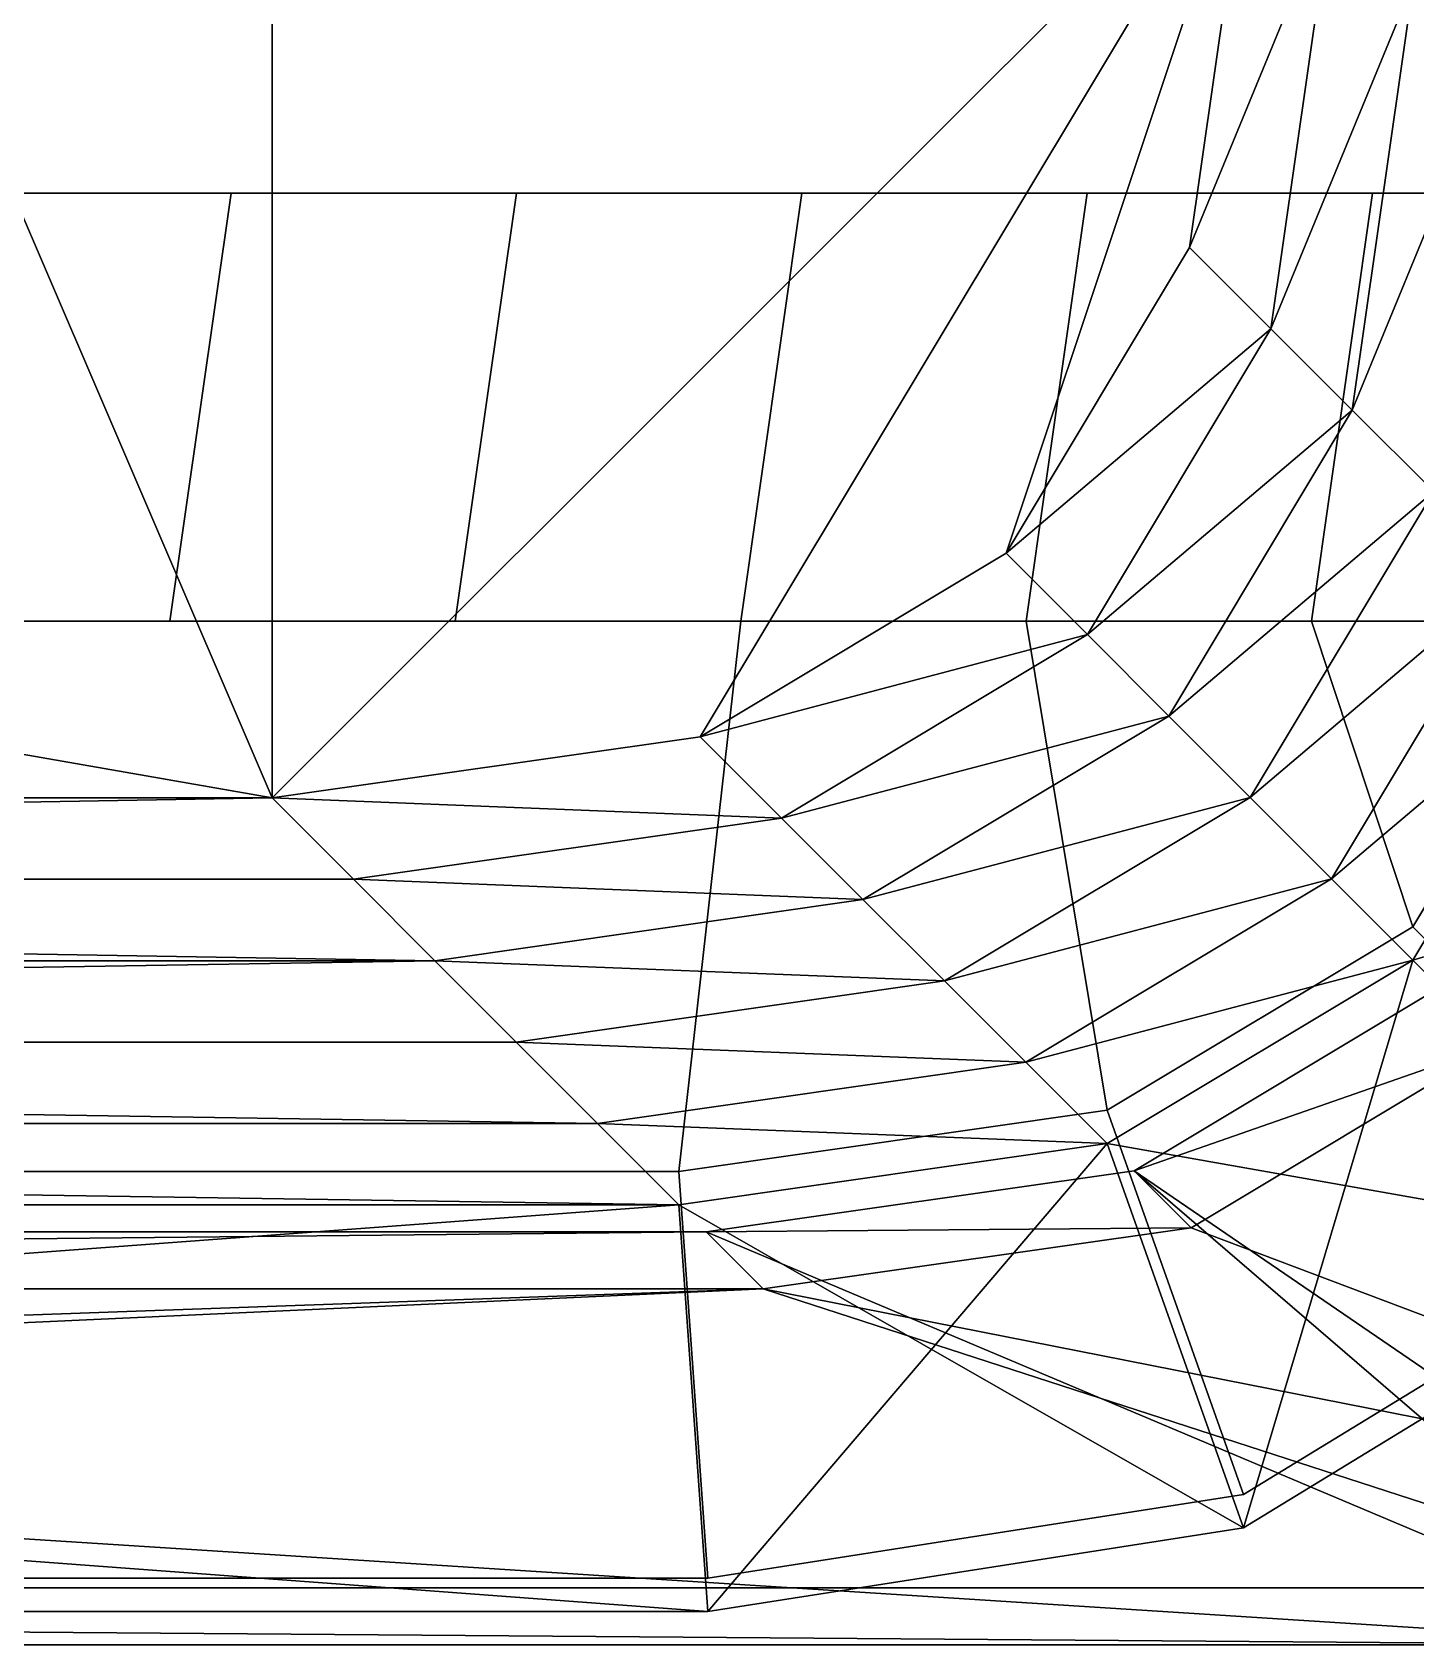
# Model space of a CAD drawing. Extents: x 0 to 153, y -230 to 0.
# Drawn here: x 114.69 to 140.19, y -229.73 to -200.01 of the extents above; entities that cross this region are included whole.
import ezdxf

# ---------------------------------------------------------------- set-up
doc = ezdxf.new("R2010")
doc.units = 0
doc.layers.add('LIXEIRA', color=141, linetype='CONTINUOUS')

msp = doc.modelspace()

# ---------------------------------------------------------------- linework, layer by layer
at = {"layer": 'LIXEIRA', "linetype": 'CONTINUOUS'}
for p, q in [((86.791, -202.97, 225.67), (144.645, -202.97, 225.67)), ((139.391, -202.97, 220), (144.645, -202.97, 220)), ((139.391, -202.97, 220), (139.391, -202.97, 225.67)), ((85.664, -210.861, 225.67), (143.517, -210.861, 225.67)), ((138.264, -210.861, 220), (143.517, -210.861, 220)), ((138.264, -210.861, 220), (138.264, -210.861, 225.67)), ((143.517, -210.861, 220), (140.135, -216.498, 220)), ((140.135, -216.498, 225.665), (143.517, -210.861, 225.665)), ((140.135, -216.498, 220), (134.498, -219.88, 220)), ((134.498, -219.88, 225.665), (140.135, -216.498, 225.665)), ((140.135, -216.498, 220), (140.135, -216.498, 225.665)), ((145.45, -221.813, 220), (140.135, -216.498, 220)), ((145.45, -221.813, 225.665), (140.135, -216.498, 225.665)), ((134.498, -219.88, 220), (126.606, -221.008, 220)), ((126.606, -221.008, 225.665), (134.498, -219.88, 225.665)), ((134.498, -219.88, 220), (134.498, -219.88, 225.665)), ((137.013, -226.964, 220), (134.498, -219.88, 220)), ((126.606, -221.008, 220), (26.394, -221.008, 220)), ((126.606, -221.008, 225.665), (26.394, -221.008, 225.665)), ((127.139, -228.505, 220), (126.606, -221.008, 220)), ((126.606, -221.008, 220), (126.606, -221.008, 225.665)), ((145.45, -221.813, 225.665), (137.013, -226.964, 225.665)), ((145.45, -221.813, 220), (137.013, -226.964, 220)), ((137.013, -226.964, 220), (127.139, -228.505, 220)), ((137.013, -226.964, 225.665), (137.013, -226.964, 220)), ((127.139, -228.505, 220), (25.861, -228.505, 220)), ((127.139, -228.505, 225.665), (25.861, -228.505, 225.665)), ((127.139, -228.505, 220), (127.139, -228.505, 225.665))]:
    msp.add_line(p, q, dxfattribs=at)
at = {"layer": 'LIXEIRA', "linetype": 'CONTINUOUS', "extrusion": (0, -1, 3e-16)}
for p, q in [((113.091, -202.97, 220), (118.351, -202.97, 220)), ((118.351, -202.97, 220), (123.611, -202.97, 220)), ((118.351, -202.97, 220), (118.351, -202.97, 225.67)), ((123.611, -202.97, 220), (128.871, -202.97, 220)), ((123.611, -202.97, 220), (123.611, -202.97, 225.67)), ((128.871, -202.97, 220), (134.131, -202.97, 220)), ((128.871, -202.97, 220), (128.871, -202.97, 225.67)), ((134.131, -202.97, 220), (139.391, -202.97, 220)), ((134.131, -202.97, 220), (134.131, -202.97, 225.67)), ((144.645, -202.97, 220), (139.385, -202.97, 220)), ((111.964, -210.861, 220), (117.224, -210.861, 220)), ((117.224, -210.861, 220), (122.484, -210.861, 220)), ((117.224, -210.861, 220), (117.224, -210.861, 225.67)), ((122.484, -210.861, 220), (127.744, -210.861, 220)), ((122.484, -210.861, 220), (122.484, -210.861, 225.67)), ((127.744, -210.861, 220), (133.004, -210.861, 220)), ((127.744, -210.861, 220), (127.744, -210.861, 225.67)), ((133.004, -210.861, 220), (138.264, -210.861, 220)), ((133.004, -210.861, 220), (133.004, -210.861, 225.67)), ((143.517, -210.861, 220), (138.257, -210.861, 220))]:
    msp.add_line(p, q, dxfattribs=at)
at = {"layer": 'LIXEIRA'}
for points in [[(15.855, -196.083, 0), (119.106, -214.122, 0), (33.894, -15.344, 0), (15.855, -196.083, 0)], [(15.855, -196.083, 0), (33.894, -15.344, 0), (119.106, -214.122, 0), (15.855, -196.083, 0)], [(33.894, -15.344, 0), (119.106, -214.122, 0), (119.106, -15.344, 0), (33.894, -15.344, 0)], [(33.894, -15.344, 0), (119.106, -15.344, 0), (119.106, -214.122, 0), (33.894, -15.344, 0)], [(119.106, -214.122, 0), (137.145, -196.083, 0), (119.106, -15.344, 0), (119.106, -214.122, 0)], [(119.106, -214.122, 0), (119.106, -15.344, 0), (137.145, -196.083, 0), (119.106, -214.122, 0)], [(141.644, -200.583, 60.823), (141.644, -28.883, 60.823), (140.145, -199.083, 59.916), (141.644, -200.583, 60.823)], [(141.644, -200.583, 60.823), (140.145, -199.083, 59.916), (141.644, -28.883, 60.823), (141.644, -200.583, 60.823)], [(33.894, -214.122, 0), (119.106, -214.122, 0), (15.855, -196.083, 0), (33.894, -214.122, 0)], [(33.894, -214.122, 0), (15.855, -196.083, 0), (119.106, -214.122, 0), (33.894, -214.122, 0)], [(126.998, -212.994, 0), (137.145, -196.083, 0), (119.106, -214.122, 0), (126.998, -212.994, 0)], [(126.998, -212.994, 0), (119.106, -214.122, 0), (137.145, -196.083, 0), (126.998, -212.994, 0)], [(132.635, -209.612, 0), (137.145, -196.083, 0), (126.998, -212.994, 0), (132.635, -209.612, 0)], [(132.635, -209.612, 0), (126.998, -212.994, 0), (137.145, -196.083, 0), (132.635, -209.612, 0)], [(136.017, -203.975, 0), (137.145, -196.083, 0), (132.635, -209.612, 0), (136.017, -203.975, 0)], [(136.017, -203.975, 0), (132.635, -209.612, 0), (137.145, -196.083, 0), (136.017, -203.975, 0)], [(137.145, -196.083, 0), (136.017, -203.975, 0), (137.145, -196.083, 19.401), (137.145, -196.083, 0)], [(136.017, -203.975, 19.401), (137.145, -196.083, 19.401), (136.017, -203.975, 0), (136.017, -203.975, 19.401)], [(137.145, -196.083, 19.401), (136.017, -203.975, 19.401), (138.645, -197.583, 20.308), (137.145, -196.083, 19.401)], [(137.145, -196.083, 0), (137.145, -196.083, 19.401), (136.017, -203.975, 0), (137.145, -196.083, 0)], [(136.017, -203.975, 19.401), (136.017, -203.975, 0), (137.145, -196.083, 19.401), (136.017, -203.975, 19.401)], [(137.145, -196.083, 19.401), (138.645, -197.583, 20.308), (136.017, -203.975, 19.401), (137.145, -196.083, 19.401)], [(137.517, -205.475, 20.308), (138.645, -197.583, 20.308), (136.017, -203.975, 19.401), (137.517, -205.475, 20.308)], [(137.517, -205.475, 20.308), (136.017, -203.975, 19.401), (138.645, -197.583, 20.308), (137.517, -205.475, 20.308)], [(138.645, -197.583, 20.308), (137.517, -205.475, 20.308), (138.645, -197.583, 39.658), (138.645, -197.583, 20.308)], [(137.517, -205.475, 39.658), (138.645, -197.583, 39.658), (137.517, -205.475, 20.308), (137.517, -205.475, 39.658)], [(138.645, -197.583, 39.658), (137.517, -205.475, 39.658), (140.145, -199.083, 40.566), (138.645, -197.583, 39.658)], [(138.645, -197.583, 20.308), (138.645, -197.583, 39.658), (137.517, -205.475, 20.308), (138.645, -197.583, 20.308)], [(137.517, -205.475, 39.658), (137.517, -205.475, 20.308), (138.645, -197.583, 39.658), (137.517, -205.475, 39.658)], [(138.645, -197.583, 39.658), (140.145, -199.083, 40.566), (137.517, -205.475, 39.658), (138.645, -197.583, 39.658)], [(139.017, -206.975, 40.566), (140.145, -199.083, 40.566), (137.517, -205.475, 39.658), (139.017, -206.975, 40.566)], [(139.017, -206.975, 40.566), (137.517, -205.475, 39.658), (140.145, -199.083, 40.566), (139.017, -206.975, 40.566)], [(140.145, -199.083, 40.566), (139.017, -206.975, 40.566), (140.145, -199.083, 59.916), (140.145, -199.083, 40.566)], [(139.017, -206.975, 59.916), (140.145, -199.083, 59.916), (139.017, -206.975, 40.566), (139.017, -206.975, 59.916)], [(140.145, -199.083, 59.916), (139.017, -206.975, 59.916), (141.644, -200.583, 60.823), (140.145, -199.083, 59.916)], [(140.145, -199.083, 40.566), (140.145, -199.083, 59.916), (139.017, -206.975, 40.566), (140.145, -199.083, 40.566)], [(139.017, -206.975, 59.916), (139.017, -206.975, 40.566), (140.145, -199.083, 59.916), (139.017, -206.975, 59.916)], [(140.145, -199.083, 59.916), (141.644, -200.583, 60.823), (139.017, -206.975, 59.916), (140.145, -199.083, 59.916)], [(140.517, -208.475, 60.823), (141.644, -200.583, 60.823), (139.017, -206.975, 59.916), (140.517, -208.475, 60.823)], [(140.517, -208.475, 60.823), (139.017, -206.975, 59.916), (141.644, -200.583, 60.823), (140.517, -208.475, 60.823)], [(136.017, -203.975, 0), (132.635, -209.612, 0), (136.017, -203.975, 19.401), (136.017, -203.975, 0)], [(132.635, -209.612, 19.401), (136.017, -203.975, 19.401), (132.635, -209.612, 0), (132.635, -209.612, 19.401)], [(136.017, -203.975, 19.401), (132.635, -209.612, 19.401), (137.517, -205.475, 20.308), (136.017, -203.975, 19.401)], [(136.017, -203.975, 0), (136.017, -203.975, 19.401), (132.635, -209.612, 0), (136.017, -203.975, 0)], [(132.635, -209.612, 19.401), (132.635, -209.612, 0), (136.017, -203.975, 19.401), (132.635, -209.612, 19.401)], [(136.017, -203.975, 19.401), (137.517, -205.475, 20.308), (132.635, -209.612, 19.401), (136.017, -203.975, 19.401)], [(134.135, -211.112, 20.308), (137.517, -205.475, 20.308), (132.635, -209.612, 19.401), (134.135, -211.112, 20.308)], [(134.135, -211.112, 20.308), (132.635, -209.612, 19.401), (137.517, -205.475, 20.308), (134.135, -211.112, 20.308)], [(137.517, -205.475, 20.308), (134.135, -211.112, 20.308), (137.517, -205.475, 39.658), (137.517, -205.475, 20.308)], [(134.135, -211.112, 39.658), (137.517, -205.475, 39.658), (134.135, -211.112, 20.308), (134.135, -211.112, 39.658)], [(137.517, -205.475, 39.658), (134.135, -211.112, 39.658), (139.017, -206.975, 40.566), (137.517, -205.475, 39.658)], [(137.517, -205.475, 20.308), (137.517, -205.475, 39.658), (134.135, -211.112, 20.308), (137.517, -205.475, 20.308)], [(134.135, -211.112, 39.658), (134.135, -211.112, 20.308), (137.517, -205.475, 39.658), (134.135, -211.112, 39.658)], [(137.517, -205.475, 39.658), (139.017, -206.975, 40.566), (134.135, -211.112, 39.658), (137.517, -205.475, 39.658)], [(135.635, -212.612, 40.566), (139.017, -206.975, 40.566), (134.135, -211.112, 39.658), (135.635, -212.612, 40.566)], [(135.635, -212.612, 40.566), (134.135, -211.112, 39.658), (139.017, -206.975, 40.566), (135.635, -212.612, 40.566)], [(139.017, -206.975, 40.566), (135.635, -212.612, 40.566), (139.017, -206.975, 59.916), (139.017, -206.975, 40.566)], [(135.635, -212.612, 59.916), (139.017, -206.975, 59.916), (135.635, -212.612, 40.566), (135.635, -212.612, 59.916)], [(139.017, -206.975, 59.916), (135.635, -212.612, 59.916), (140.517, -208.475, 60.823), (139.017, -206.975, 59.916)], [(139.017, -206.975, 40.566), (139.017, -206.975, 59.916), (135.635, -212.612, 40.566), (139.017, -206.975, 40.566)], [(135.635, -212.612, 59.916), (135.635, -212.612, 40.566), (139.017, -206.975, 59.916), (135.635, -212.612, 59.916)], [(139.017, -206.975, 59.916), (140.517, -208.475, 60.823), (135.635, -212.612, 59.916), (139.017, -206.975, 59.916)], [(137.135, -214.112, 60.823), (140.517, -208.475, 60.823), (135.635, -212.612, 59.916), (137.135, -214.112, 60.823)], [(137.135, -214.112, 60.823), (135.635, -212.612, 59.916), (140.517, -208.475, 60.823), (137.135, -214.112, 60.823)], [(140.517, -208.475, 60.823), (137.135, -214.112, 60.823), (140.517, -208.475, 80.173), (140.517, -208.475, 60.823)], [(137.135, -214.112, 80.173), (140.517, -208.475, 80.173), (137.135, -214.112, 60.823), (137.135, -214.112, 80.173)], [(140.517, -208.475, 80.173), (137.135, -214.112, 80.173), (142.017, -209.975, 81.08), (140.517, -208.475, 80.173)], [(140.517, -208.475, 60.823), (140.517, -208.475, 80.173), (137.135, -214.112, 60.823), (140.517, -208.475, 60.823)], [(137.135, -214.112, 80.173), (137.135, -214.112, 60.823), (140.517, -208.475, 80.173), (137.135, -214.112, 80.173)], [(140.517, -208.475, 80.173), (142.017, -209.975, 81.08), (137.135, -214.112, 80.173), (140.517, -208.475, 80.173)], [(132.635, -209.612, 0), (126.998, -212.994, 0), (132.635, -209.612, 19.401), (132.635, -209.612, 0)], [(126.998, -212.994, 19.401), (132.635, -209.612, 19.401), (126.998, -212.994, 0), (126.998, -212.994, 19.401)], [(132.635, -209.612, 19.401), (126.998, -212.994, 19.401), (134.135, -211.112, 20.308), (132.635, -209.612, 19.401)], [(132.635, -209.612, 0), (132.635, -209.612, 19.401), (126.998, -212.994, 0), (132.635, -209.612, 0)], [(126.998, -212.994, 19.401), (126.998, -212.994, 0), (132.635, -209.612, 19.401), (126.998, -212.994, 19.401)], [(132.635, -209.612, 19.401), (134.135, -211.112, 20.308), (126.998, -212.994, 19.401), (132.635, -209.612, 19.401)], [(138.635, -215.612, 81.08), (142.017, -209.975, 81.08), (137.135, -214.112, 80.173), (138.635, -215.612, 81.08)], [(138.635, -215.612, 81.08), (137.135, -214.112, 80.173), (142.017, -209.975, 81.08), (138.635, -215.612, 81.08)], [(142.017, -209.975, 81.08), (138.635, -215.612, 81.08), (142.017, -209.975, 100.43), (142.017, -209.975, 81.08)], [(138.635, -215.612, 100.43), (142.017, -209.975, 100.43), (138.635, -215.612, 81.08), (138.635, -215.612, 100.43)], [(142.017, -209.975, 100.43), (138.635, -215.612, 100.43), (143.517, -211.475, 101.338), (142.017, -209.975, 100.43)], [(142.017, -209.975, 81.08), (142.017, -209.975, 100.43), (138.635, -215.612, 81.08), (142.017, -209.975, 81.08)], [(138.635, -215.612, 100.43), (138.635, -215.612, 81.08), (142.017, -209.975, 100.43), (138.635, -215.612, 100.43)], [(142.017, -209.975, 100.43), (143.517, -211.475, 101.338), (138.635, -215.612, 100.43), (142.017, -209.975, 100.43)], [(128.498, -214.494, 20.308), (134.135, -211.112, 20.308), (126.998, -212.994, 19.401), (128.498, -214.494, 20.308)], [(128.498, -214.494, 20.308), (126.998, -212.994, 19.401), (134.135, -211.112, 20.308), (128.498, -214.494, 20.308)], [(134.135, -211.112, 20.308), (128.498, -214.494, 20.308), (134.135, -211.112, 39.658), (134.135, -211.112, 20.308)], [(128.498, -214.494, 39.658), (134.135, -211.112, 39.658), (128.498, -214.494, 20.308), (128.498, -214.494, 39.658)], [(134.135, -211.112, 39.658), (128.498, -214.494, 39.658), (135.635, -212.612, 40.566), (134.135, -211.112, 39.658)], [(134.135, -211.112, 20.308), (134.135, -211.112, 39.658), (128.498, -214.494, 20.308), (134.135, -211.112, 20.308)], [(128.498, -214.494, 39.658), (128.498, -214.494, 20.308), (134.135, -211.112, 39.658), (128.498, -214.494, 39.658)], [(134.135, -211.112, 39.658), (135.635, -212.612, 40.566), (128.498, -214.494, 39.658), (134.135, -211.112, 39.658)], [(140.135, -217.112, 101.338), (143.517, -211.475, 101.338), (138.635, -215.612, 100.43), (140.135, -217.112, 101.338)], [(140.135, -217.112, 101.338), (138.635, -215.612, 100.43), (143.517, -211.475, 101.338), (140.135, -217.112, 101.338)], [(143.517, -211.475, 209.488), (140.135, -217.112, 209.488), (145.45, -222.427, 209.488), (143.517, -211.475, 209.488)], [(140.135, -217.112, 203.823), (143.517, -211.475, 203.823), (150.6, -213.99, 203.823), (140.135, -217.112, 203.823)], [(143.517, -211.475, 101.338), (140.135, -217.112, 101.338), (143.517, -211.475, 220.431), (143.517, -211.475, 101.338)], [(140.135, -217.112, 220.431), (143.517, -211.475, 220.431), (140.135, -217.112, 101.338), (140.135, -217.112, 220.431)], [(143.517, -211.475, 101.338), (143.517, -211.475, 220.431), (140.135, -217.112, 101.338), (143.517, -211.475, 101.338)], [(140.135, -217.112, 220.431), (140.135, -217.112, 101.338), (143.517, -211.475, 220.431), (140.135, -217.112, 220.431)], [(129.998, -215.994, 40.566), (135.635, -212.612, 40.566), (128.498, -214.494, 39.658), (129.998, -215.994, 40.566)], [(129.998, -215.994, 40.566), (128.498, -214.494, 39.658), (135.635, -212.612, 40.566), (129.998, -215.994, 40.566)], [(135.635, -212.612, 40.566), (129.998, -215.994, 40.566), (135.635, -212.612, 59.916), (135.635, -212.612, 40.566)], [(129.998, -215.994, 59.916), (135.635, -212.612, 59.916), (129.998, -215.994, 40.566), (129.998, -215.994, 59.916)], [(135.635, -212.612, 59.916), (129.998, -215.994, 59.916), (137.135, -214.112, 60.823), (135.635, -212.612, 59.916)], [(135.635, -212.612, 40.566), (135.635, -212.612, 59.916), (129.998, -215.994, 40.566), (135.635, -212.612, 40.566)], [(129.998, -215.994, 59.916), (129.998, -215.994, 40.566), (135.635, -212.612, 59.916), (129.998, -215.994, 59.916)], [(135.635, -212.612, 59.916), (137.135, -214.112, 60.823), (129.998, -215.994, 59.916), (135.635, -212.612, 59.916)], [(126.998, -212.994, 0), (119.106, -214.122, 0), (126.998, -212.994, 19.401), (126.998, -212.994, 0)], [(119.106, -214.122, 19.401), (126.998, -212.994, 19.401), (119.106, -214.122, 0), (119.106, -214.122, 19.401)], [(126.998, -212.994, 19.401), (119.106, -214.122, 19.401), (128.498, -214.494, 20.308), (126.998, -212.994, 19.401)], [(126.998, -212.994, 0), (126.998, -212.994, 19.401), (119.106, -214.122, 0), (126.998, -212.994, 0)], [(119.106, -214.122, 19.401), (119.106, -214.122, 0), (126.998, -212.994, 19.401), (119.106, -214.122, 19.401)], [(126.998, -212.994, 19.401), (128.498, -214.494, 20.308), (119.106, -214.122, 19.401), (126.998, -212.994, 19.401)], [(150.6, -213.99, 203.823), (145.45, -222.427, 203.823), (140.135, -217.112, 203.823), (150.6, -213.99, 203.823)], [(33.894, -214.122, 19.401), (32.394, -215.622, 20.308), (119.106, -214.122, 19.401), (33.894, -214.122, 19.401)], [(120.606, -215.622, 20.308), (119.106, -214.122, 19.401), (32.394, -215.622, 20.308), (120.606, -215.622, 20.308)], [(33.894, -214.122, 19.401), (119.106, -214.122, 19.401), (32.394, -215.622, 20.308), (33.894, -214.122, 19.401)], [(120.606, -215.622, 20.308), (32.394, -215.622, 20.308), (119.106, -214.122, 19.401), (120.606, -215.622, 20.308)], [(33.894, -214.122, 0), (33.894, -214.122, 19.401), (119.106, -214.122, 0), (33.894, -214.122, 0)], [(119.106, -214.122, 19.401), (119.106, -214.122, 0), (33.894, -214.122, 19.401), (119.106, -214.122, 19.401)], [(33.894, -214.122, 0), (119.106, -214.122, 0), (33.894, -214.122, 19.401), (33.894, -214.122, 0)], [(119.106, -214.122, 19.401), (33.894, -214.122, 19.401), (119.106, -214.122, 0), (119.106, -214.122, 19.401)], [(120.606, -215.622, 20.308), (128.498, -214.494, 20.308), (119.106, -214.122, 19.401), (120.606, -215.622, 20.308)], [(120.606, -215.622, 20.308), (119.106, -214.122, 19.401), (128.498, -214.494, 20.308), (120.606, -215.622, 20.308)], [(131.498, -217.494, 60.823), (137.135, -214.112, 60.823), (129.998, -215.994, 59.916), (131.498, -217.494, 60.823)], [(131.498, -217.494, 60.823), (129.998, -215.994, 59.916), (137.135, -214.112, 60.823), (131.498, -217.494, 60.823)], [(137.135, -214.112, 60.823), (131.498, -217.494, 60.823), (137.135, -214.112, 80.173), (137.135, -214.112, 60.823)], [(131.498, -217.494, 80.173), (137.135, -214.112, 80.173), (131.498, -217.494, 60.823), (131.498, -217.494, 80.173)], [(137.135, -214.112, 80.173), (131.498, -217.494, 80.173), (138.635, -215.612, 81.08), (137.135, -214.112, 80.173)], [(137.135, -214.112, 60.823), (137.135, -214.112, 80.173), (131.498, -217.494, 60.823), (137.135, -214.112, 60.823)], [(131.498, -217.494, 80.173), (131.498, -217.494, 60.823), (137.135, -214.112, 80.173), (131.498, -217.494, 80.173)], [(137.135, -214.112, 80.173), (138.635, -215.612, 81.08), (131.498, -217.494, 80.173), (137.135, -214.112, 80.173)], [(128.498, -214.494, 39.658), (120.606, -215.622, 39.658), (129.998, -215.994, 40.566), (128.498, -214.494, 39.658)], [(128.498, -214.494, 20.308), (120.606, -215.622, 20.308), (128.498, -214.494, 39.658), (128.498, -214.494, 20.308)], [(120.606, -215.622, 39.658), (128.498, -214.494, 39.658), (120.606, -215.622, 20.308), (120.606, -215.622, 39.658)], [(128.498, -214.494, 39.658), (129.998, -215.994, 40.566), (120.606, -215.622, 39.658), (128.498, -214.494, 39.658)], [(128.498, -214.494, 20.308), (128.498, -214.494, 39.658), (120.606, -215.622, 20.308), (128.498, -214.494, 20.308)], [(120.606, -215.622, 39.658), (120.606, -215.622, 20.308), (128.498, -214.494, 39.658), (120.606, -215.622, 39.658)], [(30.894, -217.122, 40.566), (122.106, -217.122, 40.566), (32.394, -215.622, 39.658), (30.894, -217.122, 40.566)], [(30.894, -217.122, 40.566), (32.394, -215.622, 39.658), (122.106, -217.122, 40.566), (30.894, -217.122, 40.566)], [(120.606, -215.622, 20.308), (32.394, -215.622, 20.308), (120.606, -215.622, 39.658), (120.606, -215.622, 20.308)], [(32.394, -215.622, 39.658), (120.606, -215.622, 39.658), (32.394, -215.622, 20.308), (32.394, -215.622, 39.658)], [(120.606, -215.622, 39.658), (32.394, -215.622, 39.658), (122.106, -217.122, 40.566), (120.606, -215.622, 39.658)], [(120.606, -215.622, 20.308), (120.606, -215.622, 39.658), (32.394, -215.622, 20.308), (120.606, -215.622, 20.308)], [(32.394, -215.622, 39.658), (32.394, -215.622, 20.308), (120.606, -215.622, 39.658), (32.394, -215.622, 39.658)], [(120.606, -215.622, 39.658), (122.106, -217.122, 40.566), (32.394, -215.622, 39.658), (120.606, -215.622, 39.658)], [(122.106, -217.122, 40.566), (129.998, -215.994, 40.566), (120.606, -215.622, 39.658), (122.106, -217.122, 40.566)], [(122.106, -217.122, 40.566), (120.606, -215.622, 39.658), (129.998, -215.994, 40.566), (122.106, -217.122, 40.566)], [(132.998, -218.994, 81.08), (138.635, -215.612, 81.08), (131.498, -217.494, 80.173), (132.998, -218.994, 81.08)], [(132.998, -218.994, 81.08), (131.498, -217.494, 80.173), (138.635, -215.612, 81.08), (132.998, -218.994, 81.08)], [(138.635, -215.612, 81.08), (132.998, -218.994, 81.08), (138.635, -215.612, 100.43), (138.635, -215.612, 81.08)], [(132.998, -218.994, 100.43), (138.635, -215.612, 100.43), (132.998, -218.994, 81.08), (132.998, -218.994, 100.43)], [(138.635, -215.612, 100.43), (132.998, -218.994, 100.43), (140.135, -217.112, 101.338), (138.635, -215.612, 100.43)], [(138.635, -215.612, 81.08), (138.635, -215.612, 100.43), (132.998, -218.994, 81.08), (138.635, -215.612, 81.08)], [(132.998, -218.994, 100.43), (132.998, -218.994, 81.08), (138.635, -215.612, 100.43), (132.998, -218.994, 100.43)], [(138.635, -215.612, 100.43), (140.135, -217.112, 101.338), (132.998, -218.994, 100.43), (138.635, -215.612, 100.43)], [(129.998, -215.994, 59.916), (122.106, -217.122, 59.916), (131.498, -217.494, 60.823), (129.998, -215.994, 59.916)], [(129.998, -215.994, 40.566), (122.106, -217.122, 40.566), (129.998, -215.994, 59.916), (129.998, -215.994, 40.566)], [(122.106, -217.122, 59.916), (129.998, -215.994, 59.916), (122.106, -217.122, 40.566), (122.106, -217.122, 59.916)], [(129.998, -215.994, 59.916), (131.498, -217.494, 60.823), (122.106, -217.122, 59.916), (129.998, -215.994, 59.916)], [(129.998, -215.994, 40.566), (129.998, -215.994, 59.916), (122.106, -217.122, 40.566), (129.998, -215.994, 40.566)], [(122.106, -217.122, 59.916), (122.106, -217.122, 40.566), (129.998, -215.994, 59.916), (122.106, -217.122, 59.916)], [(123.606, -218.622, 60.823), (122.106, -217.122, 59.916), (29.394, -218.622, 60.823), (123.606, -218.622, 60.823)], [(30.894, -217.122, 59.916), (29.394, -218.622, 60.823), (122.106, -217.122, 59.916), (30.894, -217.122, 59.916)], [(123.606, -218.622, 60.823), (29.394, -218.622, 60.823), (122.106, -217.122, 59.916), (123.606, -218.622, 60.823)], [(30.894, -217.122, 59.916), (122.106, -217.122, 59.916), (29.394, -218.622, 60.823), (30.894, -217.122, 59.916)], [(122.106, -217.122, 59.916), (122.106, -217.122, 40.566), (30.894, -217.122, 59.916), (122.106, -217.122, 59.916)], [(30.894, -217.122, 40.566), (30.894, -217.122, 59.916), (122.106, -217.122, 40.566), (30.894, -217.122, 40.566)], [(122.106, -217.122, 59.916), (30.894, -217.122, 59.916), (122.106, -217.122, 40.566), (122.106, -217.122, 59.916)], [(30.894, -217.122, 40.566), (122.106, -217.122, 40.566), (30.894, -217.122, 59.916), (30.894, -217.122, 40.566)], [(123.606, -218.622, 60.823), (131.498, -217.494, 60.823), (122.106, -217.122, 59.916), (123.606, -218.622, 60.823)], [(123.606, -218.622, 60.823), (122.106, -217.122, 59.916), (131.498, -217.494, 60.823), (123.606, -218.622, 60.823)], [(134.498, -220.494, 101.338), (140.135, -217.112, 101.338), (132.998, -218.994, 100.43), (134.498, -220.494, 101.338)], [(134.498, -220.494, 101.338), (132.998, -218.994, 100.43), (140.135, -217.112, 101.338), (134.498, -220.494, 101.338)], [(140.135, -217.112, 209.488), (134.498, -220.494, 209.488), (137.013, -227.577, 209.488), (140.135, -217.112, 209.488)], [(134.498, -220.494, 203.823), (140.135, -217.112, 203.823), (145.45, -222.427, 203.823), (134.498, -220.494, 203.823)], [(140.135, -217.112, 101.338), (134.498, -220.494, 101.338), (140.135, -217.112, 220.431), (140.135, -217.112, 101.338)], [(134.498, -220.494, 220.431), (140.135, -217.112, 220.431), (134.498, -220.494, 101.338), (134.498, -220.494, 220.431)], [(140.135, -217.112, 101.338), (140.135, -217.112, 220.431), (134.498, -220.494, 101.338), (140.135, -217.112, 101.338)], [(134.498, -220.494, 220.431), (134.498, -220.494, 101.338), (140.135, -217.112, 220.431), (134.498, -220.494, 220.431)], [(137.013, -227.577, 209.488), (145.45, -222.427, 209.488), (140.135, -217.112, 209.488), (137.013, -227.577, 209.488)], [(131.498, -217.494, 80.173), (123.606, -218.622, 80.173), (132.998, -218.994, 81.08), (131.498, -217.494, 80.173)], [(131.498, -217.494, 60.823), (123.606, -218.622, 60.823), (131.498, -217.494, 80.173), (131.498, -217.494, 60.823)], [(123.606, -218.622, 80.173), (131.498, -217.494, 80.173), (123.606, -218.622, 60.823), (123.606, -218.622, 80.173)], [(131.498, -217.494, 80.173), (132.998, -218.994, 81.08), (123.606, -218.622, 80.173), (131.498, -217.494, 80.173)], [(131.498, -217.494, 60.823), (131.498, -217.494, 80.173), (123.606, -218.622, 60.823), (131.498, -217.494, 60.823)], [(123.606, -218.622, 80.173), (123.606, -218.622, 60.823), (131.498, -217.494, 80.173), (123.606, -218.622, 80.173)], [(140.635, -217.612, 214.957), (134.998, -220.994, 214.957), (140.635, -217.612, 217.478), (140.635, -217.612, 214.957)], [(134.998, -220.994, 217.478), (140.635, -217.612, 217.478), (134.998, -220.994, 214.957), (134.998, -220.994, 217.478)], [(140.635, -217.612, 220), (134.998, -220.994, 220), (141.685, -218.662, 220), (140.635, -217.612, 220)], [(134.998, -220.994, 209.914), (140.635, -217.612, 209.914), (147.778, -229.733, 210.562), (134.998, -220.994, 209.914)], [(140.635, -217.612, 209.914), (134.998, -220.994, 209.914), (140.635, -217.612, 212.435), (140.635, -217.612, 209.914)], [(134.998, -220.994, 212.435), (140.635, -217.612, 212.435), (134.998, -220.994, 209.914), (134.998, -220.994, 212.435)], [(140.635, -217.612, 212.435), (134.998, -220.994, 212.435), (140.635, -217.612, 214.957), (140.635, -217.612, 212.435)], [(134.998, -220.994, 214.957), (140.635, -217.612, 214.957), (134.998, -220.994, 212.435), (134.998, -220.994, 214.957)], [(134.998, -220.994, 220), (140.635, -217.612, 220), (134.998, -220.994, 217.478), (134.998, -220.994, 220)], [(140.635, -217.612, 217.478), (134.998, -220.994, 217.478), (140.635, -217.612, 220), (140.635, -217.612, 217.478)], [(27.894, -220.122, 81.08), (125.106, -220.122, 81.08), (29.394, -218.622, 80.173), (27.894, -220.122, 81.08)], [(27.894, -220.122, 81.08), (29.394, -218.622, 80.173), (125.106, -220.122, 81.08), (27.894, -220.122, 81.08)], [(123.606, -218.622, 60.823), (29.394, -218.622, 60.823), (123.606, -218.622, 80.173), (123.606, -218.622, 60.823)], [(29.394, -218.622, 80.173), (123.606, -218.622, 80.173), (29.394, -218.622, 60.823), (29.394, -218.622, 80.173)], [(123.606, -218.622, 80.173), (29.394, -218.622, 80.173), (125.106, -220.122, 81.08), (123.606, -218.622, 80.173)], [(123.606, -218.622, 60.823), (123.606, -218.622, 80.173), (29.394, -218.622, 60.823), (123.606, -218.622, 60.823)], [(29.394, -218.622, 80.173), (29.394, -218.622, 60.823), (123.606, -218.622, 80.173), (29.394, -218.622, 80.173)], [(123.606, -218.622, 80.173), (125.106, -220.122, 81.08), (29.394, -218.622, 80.173), (123.606, -218.622, 80.173)], [(125.106, -220.122, 81.08), (132.998, -218.994, 81.08), (123.606, -218.622, 80.173), (125.106, -220.122, 81.08)], [(125.106, -220.122, 81.08), (123.606, -218.622, 80.173), (132.998, -218.994, 81.08), (125.106, -220.122, 81.08)], [(136.048, -222.044, 220), (141.685, -218.662, 220), (134.998, -220.994, 220), (136.048, -222.044, 220)], [(141.685, -218.662, 220), (136.048, -222.044, 220), (141.685, -218.662, 219.609), (141.685, -218.662, 220)], [(136.048, -222.044, 219.609), (141.685, -218.662, 219.609), (136.048, -222.044, 220), (136.048, -222.044, 219.609)], [(141.685, -218.662, 219.609), (136.048, -222.044, 219.609), (150.929, -227.662, 219.609), (141.685, -218.662, 219.609)], [(132.998, -218.994, 100.43), (125.106, -220.122, 100.43), (134.498, -220.494, 101.338), (132.998, -218.994, 100.43)], [(132.998, -218.994, 81.08), (125.106, -220.122, 81.08), (132.998, -218.994, 100.43), (132.998, -218.994, 81.08)], [(125.106, -220.122, 100.43), (132.998, -218.994, 100.43), (125.106, -220.122, 81.08), (125.106, -220.122, 100.43)], [(132.998, -218.994, 100.43), (134.498, -220.494, 101.338), (125.106, -220.122, 100.43), (132.998, -218.994, 100.43)], [(132.998, -218.994, 81.08), (132.998, -218.994, 100.43), (125.106, -220.122, 81.08), (132.998, -218.994, 81.08)], [(125.106, -220.122, 100.43), (125.106, -220.122, 81.08), (132.998, -218.994, 100.43), (125.106, -220.122, 100.43)], [(26.394, -221.622, 101.338), (126.606, -221.622, 101.338), (27.894, -220.122, 100.43), (26.394, -221.622, 101.338)], [(26.394, -221.622, 101.338), (27.894, -220.122, 100.43), (126.606, -221.622, 101.338), (26.394, -221.622, 101.338)], [(125.106, -220.122, 100.43), (125.106, -220.122, 81.08), (27.894, -220.122, 100.43), (125.106, -220.122, 100.43)], [(27.894, -220.122, 81.08), (27.894, -220.122, 100.43), (125.106, -220.122, 81.08), (27.894, -220.122, 81.08)], [(125.106, -220.122, 100.43), (27.894, -220.122, 100.43), (126.606, -221.622, 101.338), (125.106, -220.122, 100.43)], [(125.106, -220.122, 100.43), (27.894, -220.122, 100.43), (125.106, -220.122, 81.08), (125.106, -220.122, 100.43)], [(27.894, -220.122, 81.08), (125.106, -220.122, 81.08), (27.894, -220.122, 100.43), (27.894, -220.122, 81.08)], [(125.106, -220.122, 100.43), (126.606, -221.622, 101.338), (27.894, -220.122, 100.43), (125.106, -220.122, 100.43)], [(126.606, -221.622, 101.338), (134.498, -220.494, 101.338), (125.106, -220.122, 100.43), (126.606, -221.622, 101.338)], [(126.606, -221.622, 101.338), (125.106, -220.122, 100.43), (134.498, -220.494, 101.338), (126.606, -221.622, 101.338)], [(134.498, -220.494, 209.488), (126.606, -221.622, 209.488), (127.139, -229.119, 209.488), (134.498, -220.494, 209.488)], [(126.606, -221.622, 203.823), (134.498, -220.494, 203.823), (137.013, -227.577, 203.823), (126.606, -221.622, 203.823)], [(134.498, -220.494, 101.338), (126.606, -221.622, 101.338), (134.498, -220.494, 220.431), (134.498, -220.494, 101.338)], [(126.606, -221.622, 220.431), (134.498, -220.494, 220.431), (126.606, -221.622, 101.338), (126.606, -221.622, 220.431)], [(134.498, -220.494, 101.338), (134.498, -220.494, 220.431), (126.606, -221.622, 101.338), (134.498, -220.494, 101.338)], [(126.606, -221.622, 220.431), (126.606, -221.622, 101.338), (134.498, -220.494, 220.431), (126.606, -221.622, 220.431)], [(127.139, -229.119, 209.488), (137.013, -227.577, 209.488), (134.498, -220.494, 209.488), (127.139, -229.119, 209.488)], [(145.45, -222.427, 203.823), (137.013, -227.577, 203.823), (134.498, -220.494, 203.823), (145.45, -222.427, 203.823)], [(134.998, -220.994, 220), (127.106, -222.122, 220), (136.048, -222.044, 220), (134.998, -220.994, 220)], [(134.998, -220.994, 214.957), (127.106, -222.122, 214.957), (134.998, -220.994, 217.478), (134.998, -220.994, 214.957)], [(127.106, -222.122, 217.478), (134.998, -220.994, 217.478), (127.106, -222.122, 214.957), (127.106, -222.122, 217.478)], [(127.106, -222.122, 209.914), (134.998, -220.994, 209.914), (145.145, -229.733, 210.562), (127.106, -222.122, 209.914)], [(134.998, -220.994, 209.914), (127.106, -222.122, 209.914), (134.998, -220.994, 212.435), (134.998, -220.994, 209.914)], [(127.106, -222.122, 212.435), (134.998, -220.994, 212.435), (127.106, -222.122, 209.914), (127.106, -222.122, 212.435)], [(134.998, -220.994, 212.435), (127.106, -222.122, 212.435), (134.998, -220.994, 214.957), (134.998, -220.994, 212.435)], [(127.106, -222.122, 214.957), (134.998, -220.994, 214.957), (127.106, -222.122, 212.435), (127.106, -222.122, 214.957)], [(127.106, -222.122, 220), (134.998, -220.994, 220), (127.106, -222.122, 217.478), (127.106, -222.122, 220)], [(134.998, -220.994, 217.478), (127.106, -222.122, 217.478), (134.998, -220.994, 220), (134.998, -220.994, 217.478)], [(147.778, -229.733, 210.562), (145.145, -229.733, 210.562), (134.998, -220.994, 209.914), (147.778, -229.733, 210.562)], [(26.394, -221.622, 209.488), (25.861, -229.119, 209.488), (127.139, -229.119, 209.488), (26.394, -221.622, 209.488)], [(126.606, -221.622, 203.823), (127.139, -229.119, 203.823), (25.861, -229.119, 203.823), (126.606, -221.622, 203.823)], [(25.861, -229.119, 203.823), (26.394, -221.622, 203.823), (126.606, -221.622, 203.823), (25.861, -229.119, 203.823)], [(127.139, -229.119, 209.488), (126.606, -221.622, 209.488), (26.394, -221.622, 209.488), (127.139, -229.119, 209.488)], [(26.394, -221.622, 101.338), (26.394, -221.622, 220.431), (126.606, -221.622, 101.338), (26.394, -221.622, 101.338)], [(126.606, -221.622, 220.431), (126.606, -221.622, 101.338), (26.394, -221.622, 220.431), (126.606, -221.622, 220.431)], [(26.394, -221.622, 101.338), (126.606, -221.622, 101.338), (26.394, -221.622, 220.431), (26.394, -221.622, 101.338)], [(126.606, -221.622, 220.431), (26.394, -221.622, 220.431), (126.606, -221.622, 101.338), (126.606, -221.622, 220.431)], [(137.013, -227.577, 203.823), (127.139, -229.119, 203.823), (126.606, -221.622, 203.823), (137.013, -227.577, 203.823)], [(128.156, -223.171, 220), (136.048, -222.044, 220), (127.106, -222.122, 220), (128.156, -223.171, 220)], [(136.048, -222.044, 220), (128.156, -223.171, 220), (136.048, -222.044, 219.609), (136.048, -222.044, 220)], [(128.156, -223.171, 219.609), (136.048, -222.044, 219.609), (128.156, -223.171, 220), (128.156, -223.171, 219.609)], [(136.048, -222.044, 219.609), (128.156, -223.171, 219.609), (150.929, -227.662, 219.609), (136.048, -222.044, 219.609)], [(7.855, -229.733, 210.562), (25.894, -222.122, 209.914), (145.145, -229.733, 210.562), (7.855, -229.733, 210.562)], [(128.156, -223.171, 220), (127.106, -222.122, 220), (24.844, -223.171, 220), (128.156, -223.171, 220)], [(25.894, -222.122, 220), (24.844, -223.171, 220), (127.106, -222.122, 220), (25.894, -222.122, 220)], [(127.106, -222.122, 209.914), (145.145, -229.733, 210.562), (25.894, -222.122, 209.914), (127.106, -222.122, 209.914)], [(127.106, -222.122, 214.957), (127.106, -222.122, 212.435), (25.894, -222.122, 214.957), (127.106, -222.122, 214.957)], [(25.894, -222.122, 212.435), (25.894, -222.122, 214.957), (127.106, -222.122, 212.435), (25.894, -222.122, 212.435)], [(127.106, -222.122, 217.478), (127.106, -222.122, 214.957), (25.894, -222.122, 217.478), (127.106, -222.122, 217.478)], [(25.894, -222.122, 214.957), (25.894, -222.122, 217.478), (127.106, -222.122, 214.957), (25.894, -222.122, 214.957)], [(127.106, -222.122, 209.914), (25.894, -222.122, 209.914), (127.106, -222.122, 212.435), (127.106, -222.122, 209.914)], [(25.894, -222.122, 212.435), (127.106, -222.122, 212.435), (25.894, -222.122, 209.914), (25.894, -222.122, 212.435)], [(127.106, -222.122, 220), (127.106, -222.122, 217.478), (25.894, -222.122, 220), (127.106, -222.122, 220)], [(25.894, -222.122, 217.478), (25.894, -222.122, 220), (127.106, -222.122, 217.478), (25.894, -222.122, 217.478)], [(137.013, -227.577, 209.488), (137.013, -227.577, 203.823), (145.45, -222.427, 203.823), (137.013, -227.577, 209.488)], [(145.45, -222.427, 203.823), (145.45, -222.427, 209.488), (137.013, -227.577, 209.488), (145.45, -222.427, 203.823)], [(7.855, -228.683, 219.609), (128.156, -223.171, 219.609), (2.071, -227.662, 219.609), (7.855, -228.683, 219.609)], [(128.156, -223.171, 219.609), (24.844, -223.171, 219.609), (2.071, -227.662, 219.609), (128.156, -223.171, 219.609)], [(145.145, -228.683, 219.609), (128.156, -223.171, 219.609), (7.855, -228.683, 219.609), (145.145, -228.683, 219.609)], [(128.156, -223.171, 219.609), (128.156, -223.171, 220), (24.844, -223.171, 219.609), (128.156, -223.171, 219.609)], [(24.844, -223.171, 220), (24.844, -223.171, 219.609), (128.156, -223.171, 220), (24.844, -223.171, 220)], [(150.929, -227.662, 219.609), (128.156, -223.171, 219.609), (145.145, -228.683, 219.609), (150.929, -227.662, 219.609)], [(127.139, -229.119, 209.488), (127.139, -229.119, 203.823), (137.013, -227.577, 203.823), (127.139, -229.119, 209.488)], [(137.013, -227.577, 203.823), (137.013, -227.577, 209.488), (127.139, -229.119, 209.488), (137.013, -227.577, 203.823)], [(7.855, -228.683, 219.609), (7.855, -228.683, 220), (145.145, -228.683, 219.609), (7.855, -228.683, 219.609)], [(145.145, -228.683, 220), (145.145, -228.683, 219.609), (7.855, -228.683, 220), (145.145, -228.683, 220)], [(7.855, -229.733, 220), (145.145, -229.733, 220), (7.855, -228.683, 220), (7.855, -229.733, 220)], [(145.145, -228.683, 220), (7.855, -228.683, 220), (145.145, -229.733, 220), (145.145, -228.683, 220)], [(25.861, -229.119, 203.823), (127.139, -229.119, 203.823), (127.139, -229.119, 209.488), (25.861, -229.119, 203.823)], [(127.139, -229.119, 209.488), (25.861, -229.119, 209.488), (25.861, -229.119, 203.823), (127.139, -229.119, 209.488)], [(145.145, -229.733, 210.562), (145.145, -229.733, 215.281), (7.855, -229.733, 210.562), (145.145, -229.733, 210.562)], [(7.855, -229.733, 215.281), (7.855, -229.733, 210.562), (145.145, -229.733, 215.281), (7.855, -229.733, 215.281)], [(7.855, -229.733, 220), (7.855, -229.733, 215.281), (145.145, -229.733, 220), (7.855, -229.733, 220)], [(145.145, -229.733, 215.281), (145.145, -229.733, 220), (7.855, -229.733, 215.281), (145.145, -229.733, 215.281)]]:
    msp.add_3dface(points, dxfattribs=at)
at = {"layer": 'LIXEIRA', "linetype": 'CONTINUOUS'}
for points in [[(144.645, -167.569, 220.005), (144.645, -202.97, 220.005), (8.355, -202.97, 220), (8.263, -167.569, 220.005)], [(144.645, -167.569, 225.67), (144.645, -202.97, 225.67), (8.355, -202.97, 225.665), (8.263, -167.569, 225.67)], [(118.351, -202.97, 225.669), (117.224, -210.861, 225.669), (111.964, -210.861, 225.669), (113.091, -202.97, 225.669)], [(123.611, -202.97, 220.005), (122.484, -210.861, 220.005), (117.224, -210.861, 220.005), (118.351, -202.97, 220.005)], [(123.611, -202.97, 225.67), (122.484, -210.861, 225.67), (117.224, -210.861, 225.67), (118.351, -202.97, 225.67)], [(128.871, -202.97, 220.005), (127.744, -210.861, 220.005), (122.484, -210.861, 220.005), (123.611, -202.97, 220.005)], [(128.871, -202.97, 225.67), (127.744, -210.861, 225.67), (122.484, -210.861, 225.67), (123.611, -202.97, 225.67)], [(128.871, -202.97, 220.005), (134.131, -202.97, 220.005), (133.004, -210.861, 220.005), (127.744, -210.861, 220.005)], [(128.871, -202.97, 225.67), (134.131, -202.97, 225.67), (133.004, -210.861, 225.67), (127.744, -210.861, 225.67)], [(134.131, -202.97, 220.005), (139.391, -202.97, 220.005), (138.264, -210.861, 220.005), (133.004, -210.861, 220.005)], [(134.131, -202.97, 225.67), (139.391, -202.97, 225.67), (138.264, -210.861, 225.67), (133.004, -210.861, 225.67)], [(144.645, -202.97, 220), (143.517, -210.861, 220), (138.264, -210.861, 220.005), (139.391, -202.97, 220.005)], [(144.645, -202.97, 225.665), (143.517, -210.861, 225.665), (138.264, -210.861, 225.67), (139.391, -202.97, 225.67)], [(127.744, -210.861, 220.005), (126.606, -221.008, 220), (26.394, -221.008, 220), (27.917, -210.861, 220.005)], [(127.744, -210.861, 225.67), (126.606, -221.008, 225.665), (26.394, -221.008, 225.665), (27.917, -210.861, 225.67)], [(133.004, -210.861, 225.67), (134.498, -219.88, 225.665), (126.606, -221.008, 225.665), (127.744, -210.861, 225.67)], [(133.004, -210.861, 225.67), (138.264, -210.861, 225.67), (140.135, -216.498, 225.665), (134.498, -219.88, 225.665)], [(138.264, -210.861, 225.67), (143.517, -210.861, 225.665), (140.135, -216.498, 225.665), (138.264, -210.861, 225.67)], [(143.517, -210.861, 220), (150.6, -213.376, 220), (145.45, -221.813, 220), (140.135, -216.498, 220)], [(143.517, -210.861, 225.665), (150.6, -213.376, 225.665), (145.45, -221.813, 225.665), (140.135, -216.498, 225.665)], [(134.498, -219.88, 220), (140.135, -216.498, 220), (145.45, -221.813, 220), (137.013, -226.964, 220)], [(134.498, -219.88, 225.665), (140.135, -216.498, 225.665), (145.45, -221.813, 225.665), (137.013, -226.964, 225.665)], [(134.498, -219.88, 220), (137.013, -226.964, 220), (127.139, -228.505, 220), (126.606, -221.008, 220)], [(134.498, -219.88, 225.665), (137.013, -226.964, 225.665), (127.139, -228.505, 225.665), (126.606, -221.008, 225.665)], [(126.606, -221.008, 220), (127.139, -228.505, 220), (25.861, -228.505, 220), (26.394, -221.008, 220)], [(126.606, -221.008, 225.665), (127.139, -228.505, 225.665), (25.861, -228.505, 225.665), (26.394, -221.008, 225.665)], [(145.45, -221.813, 220), (137.013, -226.964, 220), (137.013, -226.964, 225.665), (145.45, -221.813, 225.665)], [(137.013, -226.964, 220), (127.139, -228.505, 220), (127.139, -228.505, 225.665), (137.013, -226.964, 225.665)], [(127.139, -228.505, 220), (25.861, -228.505, 220), (25.861, -228.505, 225.665), (127.139, -228.505, 225.665)]]:
    msp.add_3dface(points, dxfattribs=at)

doc.saveas('drawing.dxf')
